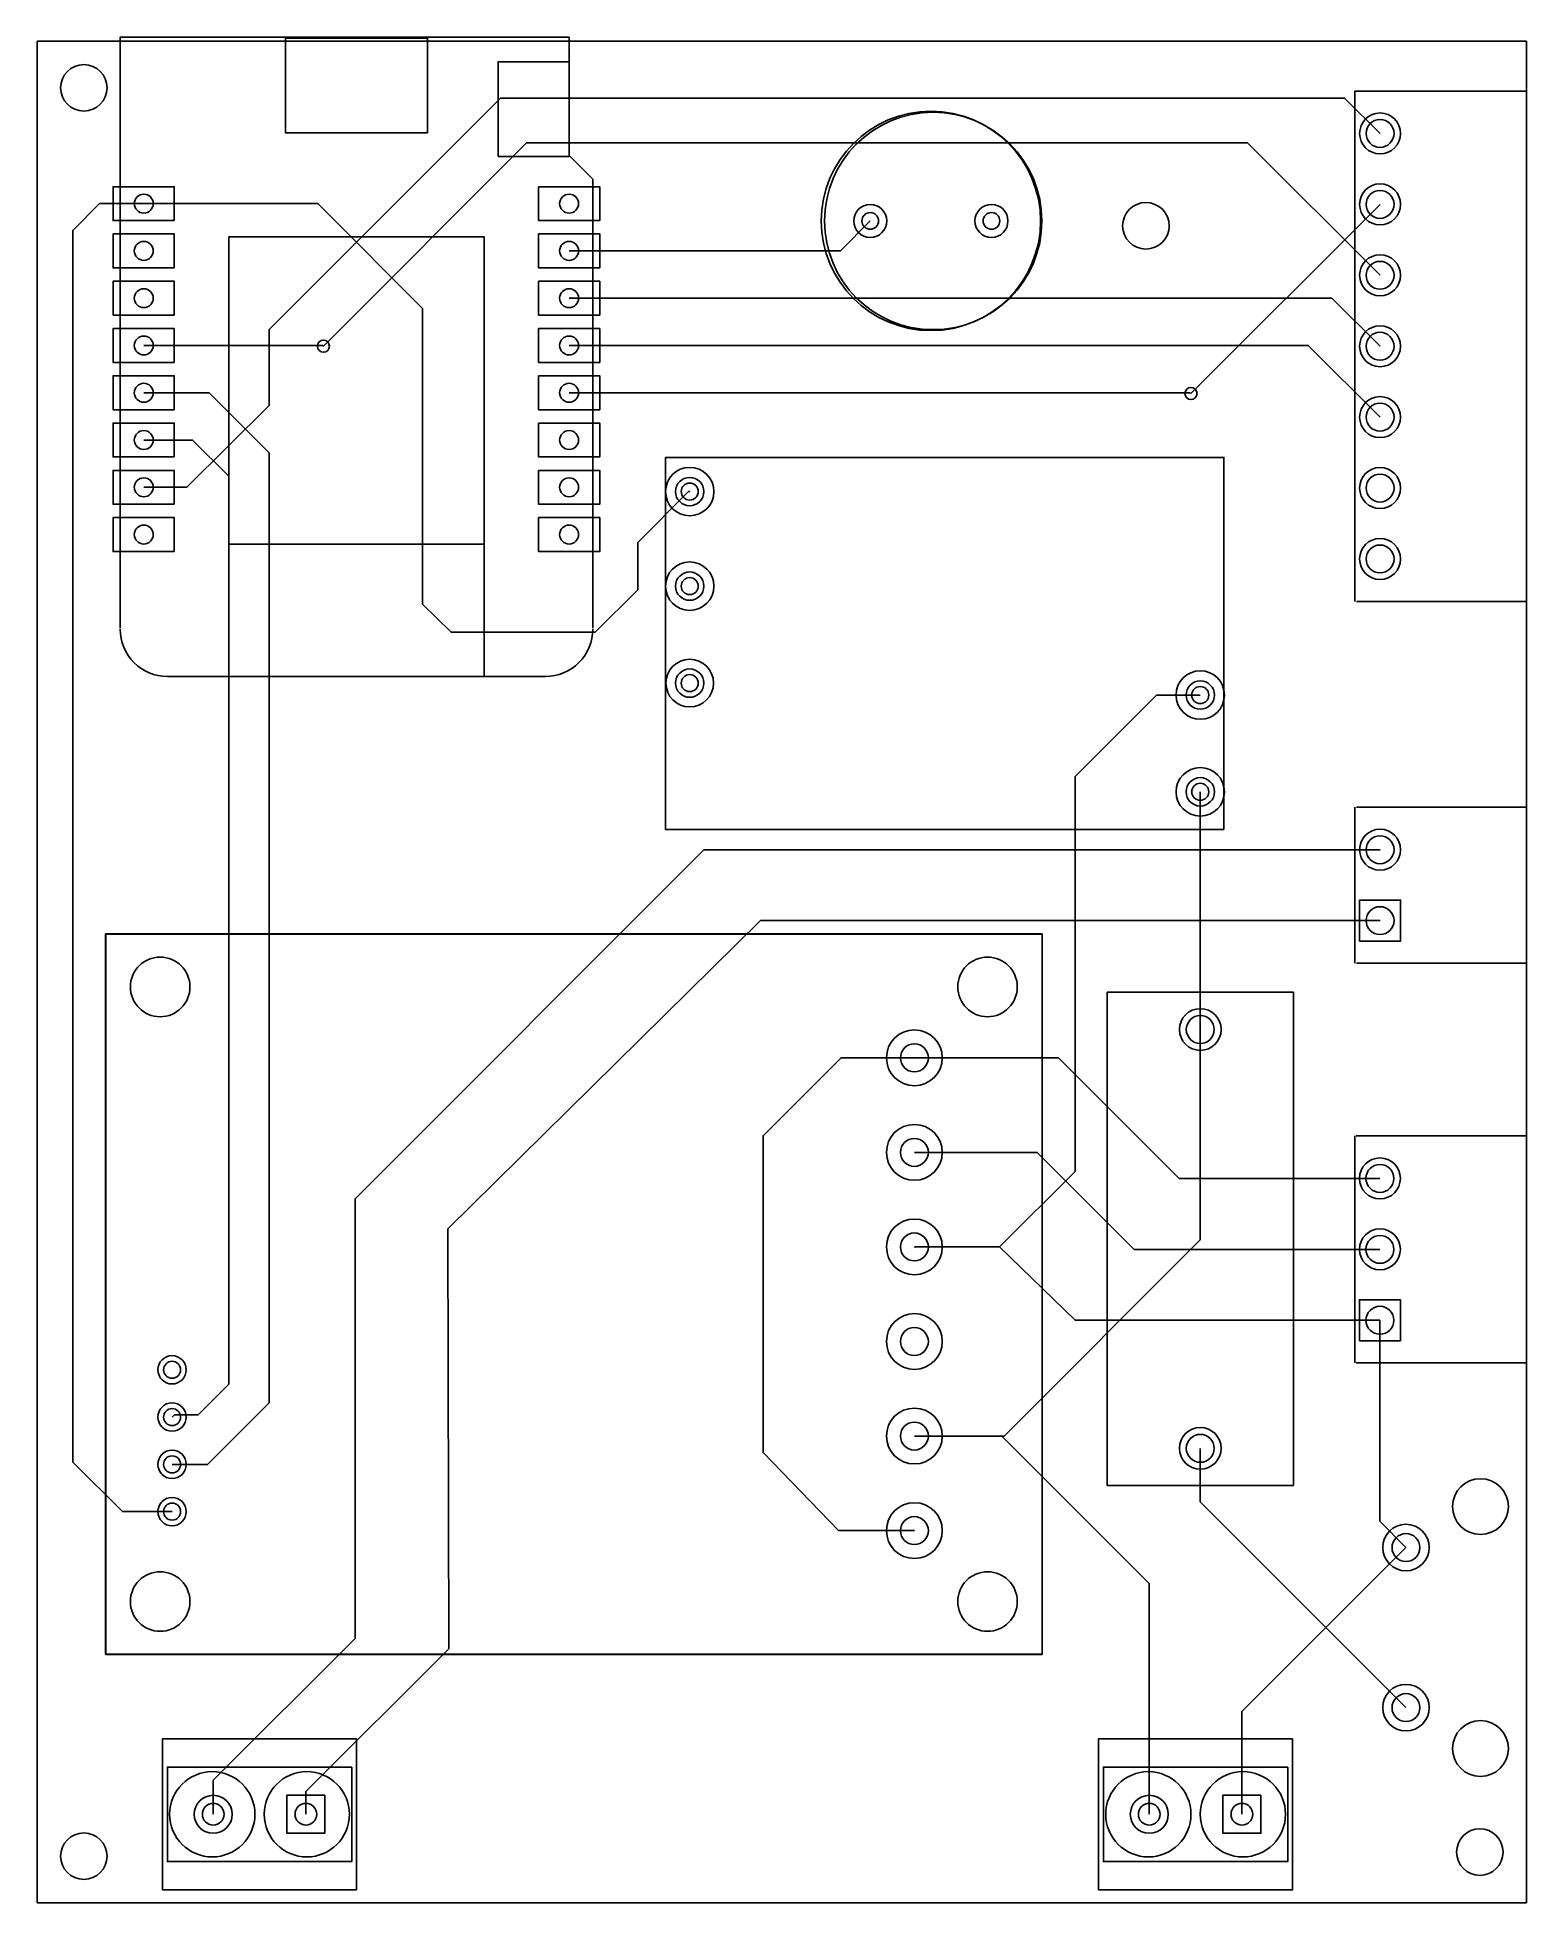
# Model space of a CAD drawing. Header units: millimetres. Extents: x 0 to 80, y -100 to 0.
import ezdxf

# ---------------------------------------------------------------- set-up
doc = ezdxf.new("R2010")
doc.units = ezdxf.units.MM

msp = doc.modelspace()

# ---------------------------------------------------------------- linework, layer by layer
for points in [[(80, -100), (0, -100), (0, 0)], [(0, 0), (80, 0)], [(4.45, -31.53), (4.45, 0.22), (28.57, 0.22)], [(29.84, -7.4), (28.57, -6.13), (28.57, 0.22)], [(80, 0), (80, -100)], [(70.79, -30.1), (70.79, -2.67), (80.01, -2.67), (80.01, -14.35)], [(5.72, -23.96), (8.04, -23.96), (12.45, -19.56), (12.45, -15.49), (24.89, -3.05), (70.23, -3.05), (72.14, -4.95)], [(15.37, -16.38), (26.29, -5.46), (65.02, -5.46), (72.14, -12.57)], [(29.84, -31.53), (29.84, -7.4)], [(5.72, -8.72), (3.35, -8.72), (1.9, -10.16), (1.9, -76.33), (4.57, -78.99), (7.24, -78.99)], [(15.37, -9.02), (15.07, -8.72), (5.72, -8.72)], [(35.05, -24.19), (34.99, -24.19), (32.26, -26.92), (32.26, -29.46), (29.97, -31.75), (22.23, -31.75), (20.7, -30.23), (20.7, -14.35), (15.37, -9.02)], [(61.98, -18.92), (61.98, -18.92), (72.14, -8.76)], [(28.57, -11.26), (43.15, -11.26), (44.75, -9.65)], [(28.57, -13.8), (69.55, -13.8), (72.14, -16.38)], [(80.01, -30.1), (80.01, -14.35)], [(15.37, -16.38), (15.32, -16.34), (5.72, -16.34)], [(28.57, -16.34), (68.28, -16.34), (72.14, -20.19)], [(7.24, -76.45), (9.14, -76.45), (12.45, -73.15), (12.45, -22.1), (9.23, -18.88), (5.72, -18.88)], [(28.57, -18.88), (61.93, -18.88), (61.98, -18.92)], [(5.72, -21.42), (8.34, -21.42), (10.29, -23.37), (10.29, -72.14), (8.64, -73.79), (7.37, -73.79), (7.24, -73.91)], [(10.29, -27.01), (10.29, -34.12)], [(24, -27.01), (24, -34.12)], [(70.87, -30.1), (80.02, -30.1)], [(27.3, -34.12), (6.99, -34.12)], [(62.48, -35.12), (60.13, -35.12), (55.75, -39.5), (55.75, -60.71), (51.69, -64.77), (47.12, -64.77)], [(62.48, -53.09), (62.48, -40.32)], [(70.79, -49.53), (70.79, -41.15)], [(70.87, -41.15), (80.01, -41.15)], [(80.01, -49.53), (80.01, -41.15)], [(72.14, -43.43), (35.81, -43.43), (17.07, -62.18), (17.07, -85.8), (9.45, -93.42), (9.45, -95.25)], [(72.14, -47.24), (38.86, -47.24), (22.05, -63.8), (22.1, -86.36), (14.43, -94.03), (14.43, -95.25)], [(70.87, -49.53), (80.02, -49.53)], [(62.48, -53.09), (62.48, -64.39), (51.94, -74.93), (47.12, -74.93)], [(47.12, -54.61), (43.18, -54.61), (38.99, -58.8), (38.99, -75.82), (43.05, -80.01), (47.12, -80.01), (47.12, -80.01)], [(72.13, -61.09), (61.34, -61.09), (54.86, -54.61), (47.12, -54.61)], [(70.78, -70.99), (70.78, -58.8)], [(70.86, -58.8), (80, -58.8)], [(80, -70.99), (80, -58.8)], [(72.13, -64.9), (58.93, -64.9), (53.72, -59.69), (47.12, -59.69)], [(72.13, -68.71), (55.75, -68.71), (51.69, -64.77), (47.12, -64.77), (47.12, -64.77)], [(73.53, -80.92), (72.13, -79.51), (72.13, -68.71)], [(70.86, -70.99), (80.01, -70.99)], [(47.12, -74.93), (51.82, -74.93), (59.74, -82.85), (59.74, -95.25)], [(73.53, -89.52), (62.48, -78.47), (62.48, -75.59)], [(64.72, -95.25), (64.72, -89.73), (73.53, -80.92)]]:
    msp.add_lwpolyline(points)
for points in [[(20.96, 0.17), (13.33, 0.17), (13.33, -4.91), (20.96, -4.91), (20.96, 0.17)], [(24.76, -6.18), (28.57, -6.18), (28.57, -1.1), (24.76, -1.1), (24.76, -6.18)], [(7.36, -9.63), (4.07, -9.63), (4.07, -7.81), (7.36, -7.81)], [(26.93, -7.81), (30.22, -7.81), (30.22, -9.63), (26.93, -9.63)], [(7.36, -12.17), (4.07, -12.17), (4.07, -10.35), (7.36, -10.35)], [(24, -27.01), (10.29, -27.01), (10.29, -10.5), (24, -10.5), (24, -27.01)], [(26.93, -10.35), (30.22, -10.35), (30.22, -12.17), (26.93, -12.17)], [(7.36, -14.71), (4.07, -14.71), (4.07, -12.89), (7.36, -12.89)], [(26.93, -12.89), (30.22, -12.89), (30.22, -14.71), (26.93, -14.71)], [(7.36, -17.25), (4.07, -17.25), (4.07, -15.43), (7.36, -15.43)], [(26.93, -15.43), (30.22, -15.43), (30.22, -17.25), (26.93, -17.25)], [(7.36, -19.79), (4.07, -19.79), (4.07, -17.97), (7.36, -17.97)], [(26.93, -17.97), (30.22, -17.97), (30.22, -19.79), (26.93, -19.79)], [(7.36, -22.33), (4.07, -22.33), (4.07, -20.51), (7.36, -20.51)], [(26.93, -20.51), (30.22, -20.51), (30.22, -22.33), (26.93, -22.33)], [(7.36, -24.87), (4.07, -24.87), (4.07, -23.05), (7.36, -23.05)], [(26.93, -23.05), (30.22, -23.05), (30.22, -24.87), (26.93, -24.87)], [(63.75, -42.35), (33.75, -42.35), (33.75, -22.35), (63.75, -22.35), (63.75, -42.35)], [(7.36, -27.41), (4.07, -27.41), (4.07, -25.59), (7.36, -25.59)], [(26.93, -25.59), (30.22, -25.59), (30.22, -27.41), (26.93, -27.41)], [(71.04, -48.34), (71.04, -46.14), (73.24, -46.14), (73.24, -48.34)], [(3.67, -86.65), (3.67, -47.95), (53.98, -47.95), (53.98, -86.65), (3.67, -86.65)], [(3.68, -86.66), (3.68, -47.96), (53.98, -47.96), (53.98, -86.66), (3.68, -86.66)], [(67.48, -77.59), (57.48, -77.59), (57.48, -51.09), (67.48, -51.09), (67.48, -77.59)], [(61.73, -53.09), (61.73, -53.09)], [(63.23, -53.09), (63.23, -53.09)], [(71.03, -69.81), (71.03, -67.61), (73.23, -67.61), (73.23, -69.81)], [(61.73, -75.59), (61.73, -75.59)], [(63.23, -75.59), (63.23, -75.59)], [(17.14, -91.19), (17.14, -99.31), (6.73, -99.31), (6.73, -91.19), (17.14, -91.19)], [(67.44, -91.19), (67.44, -99.31), (57.02, -99.31), (57.02, -91.19), (67.44, -91.19)], [(16.89, -92.71), (16.89, -97.79), (6.99, -97.79), (6.99, -92.71), (16.89, -92.71)], [(67.18, -92.71), (67.18, -97.79), (57.28, -97.79), (57.28, -92.71), (67.18, -92.71)], [(15.44, -94.23), (15.44, -96.27), (13.41, -96.27), (13.41, -94.23)], [(65.74, -94.23), (65.74, -96.27), (63.7, -96.27), (63.7, -94.23)]]:
    msp.add_lwpolyline(points, close=True)
for centre, radius in [((2.5, -2.5), 1.25), ((48.01, -9.65), 5.89), ((48.13, -9.65), 5.84), ((72.14, -4.95), 1.1), ((72.14, -4.95), 0.75), ((72.14, -8.76), 1.1), ((72.14, -8.76), 0.75), ((5.72, -8.72), 0.508), ((28.57, -8.72), 0.508), ((44.75, -9.65), 0.889), ((51.26, -9.65), 0.889), ((59.56, -9.91), 1.25), ((44.75, -9.65), 0.45), ((51.26, -9.65), 0.45), ((5.72, -11.26), 0.508), ((28.57, -11.26), 0.508), ((72.14, -12.57), 1.1), ((72.14, -12.57), 0.75), ((5.72, -13.8), 0.508), ((28.57, -13.8), 0.508), ((5.72, -16.34), 0.508), ((28.57, -16.34), 0.508), ((72.14, -16.38), 1.1), ((72.14, -16.38), 0.75), ((15.37, -16.38), 0.325), ((5.72, -18.88), 0.508), ((28.57, -18.88), 0.508), ((61.98, -18.92), 0.325), ((72.14, -20.19), 1.1), ((72.14, -20.19), 0.75), ((5.72, -21.42), 0.508), ((28.57, -21.42), 0.508), ((35.05, -24.19), 1.3), ((72.14, -24), 1.1), ((5.72, -23.96), 0.508), ((28.57, -23.96), 0.508), ((35.05, -24.19), 0.762), ((35.05, -24.19), 0.457), ((72.14, -24), 0.75), ((5.72, -26.5), 0.508), ((28.57, -26.5), 0.508), ((72.14, -27.81), 1.1), ((35.05, -29.27), 1.3), ((72.14, -27.81), 0.75), ((35.05, -29.27), 0.762), ((35.05, -29.27), 0.457), ((35.05, -34.48), 1.28), ((35.05, -34.48), 0.762), ((35.05, -34.48), 0.457), ((62.48, -35.12), 1.3), ((62.48, -35.12), 0.762), ((62.48, -35.12), 0.457), ((62.48, -40.32), 1.3), ((62.48, -40.32), 0.762), ((62.48, -40.32), 0.457), ((72.14, -43.43), 1.1), ((72.14, -43.43), 0.75), ((72.14, -47.24), 0.75), ((6.6, -50.8), 1.6), ((51.05, -50.8), 1.6), ((62.48, -53.09), 1.12), ((47.12, -54.61), 1.5), ((47.12, -54.61), 0.75), ((47.12, -59.69), 1.5), ((47.12, -59.69), 0.75), ((72.13, -61.09), 1.1), ((72.13, -61.09), 0.75), ((47.12, -64.77), 1.5), ((47.12, -64.77), 0.75), ((72.13, -64.9), 1.1), ((72.13, -64.9), 0.75), ((72.13, -68.71), 0.75), ((47.12, -69.85), 1.5), ((47.12, -69.85), 0.75), ((7.24, -71.37), 0.762), ((7.24, -71.37), 0.457), ((7.24, -73.91), 0.762), ((7.24, -73.91), 0.457), ((47.12, -74.93), 1.5), ((47.12, -74.93), 0.75), ((62.48, -75.59), 1.12), ((7.24, -76.45), 0.762), ((7.24, -76.45), 0.457), ((77.53, -78.72), 1.5), ((77.53, -78.72), 1.5), ((7.24, -78.99), 0.762), ((7.24, -78.99), 0.457), ((47.12, -80.01), 1.5), ((47.12, -80.01), 0.75), ((73.53, -80.92), 1.25), ((73.53, -80.92), 0.75), ((6.6, -83.82), 1.6), ((51.05, -83.82), 1.6), ((73.53, -89.52), 1.25), ((73.53, -89.52), 0.75), ((77.53, -91.72), 1.5), ((77.53, -91.72), 1.5), ((9.4, -95.25), 2.29), ((14.48, -95.25), 2.29), ((59.69, -95.25), 2.29), ((64.77, -95.25), 2.29), ((9.45, -95.25), 1.02), ((9.45, -95.25), 0.584), ((14.43, -95.25), 0.584), ((59.74, -95.25), 1.02), ((59.74, -95.25), 0.584), ((64.72, -95.25), 0.584), ((77.5, -97.28), 1.25), ((2.5, -97.5), 1.25)]:
    msp.add_circle(centre, radius)
for centre, radius, start, end in [((6.99, -31.58), 2.54, 179.9999, 270), ((27.3, -31.58), 2.54, 270, 0.0001), ((62.48, -53.09), 0.75, 360, 540), ((62.48, -53.09), 0.75, 540, 360), ((62.48, -75.59), 0.75, 360, 540), ((62.48, -75.59), 0.75, 540, 360)]:
    msp.add_arc(centre, radius, start, end)

doc.saveas('drawing.dxf')
